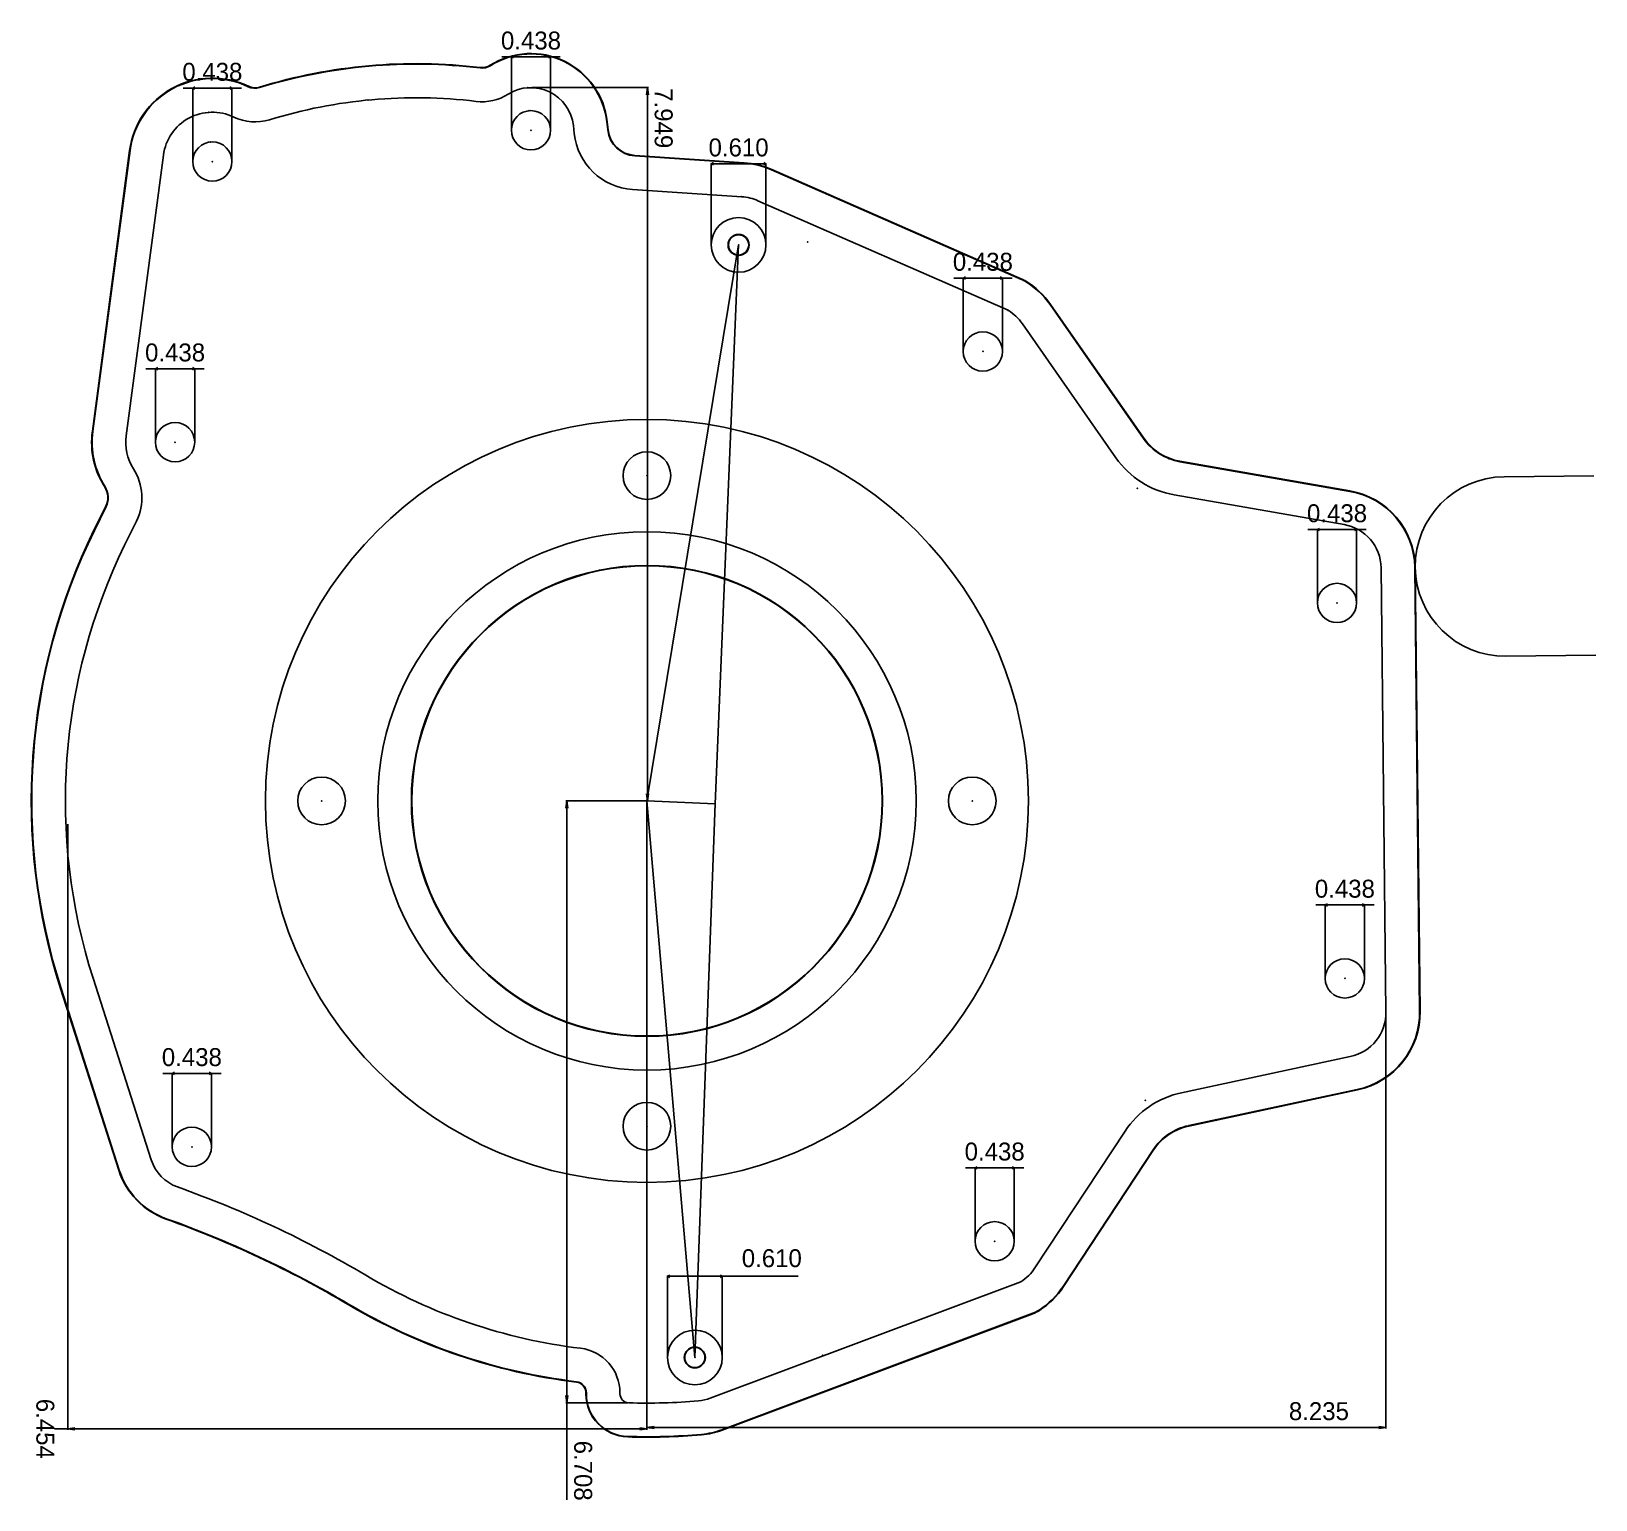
# Model space of a CAD drawing. Extents: x -6.9 to 10.6, y -7.8 to 8.6.
import ezdxf
from ezdxf.enums import TextEntityAlignment as Align

# ---------------------------------------------------------------- set-up
doc = ezdxf.new("R2010")
doc.units = 0

msp = doc.modelspace()

# ---------------------------------------------------------------- linework, layer by layer
at = {"layer": 'CAM', "color": 7, "linetype": 'CONTINUOUS'}
for p, q in [((-0.447007, 7.566202), (-0.437332, 7.477392)), ((-0.442036, 7.566743), (-0.432362, 7.477933)), ((-6.17958, 4.120303), (-5.764195, 7.247784)), ((-6.174624, 4.119645), (-5.759238, 7.247125)), ((-0.1358, 7.188303), (1.082135, 7.107342)), ((-0.135469, 7.193292), (1.082467, 7.112331)), ((1.388112, 7.032547), (4.174445, 5.811196)), ((1.390119, 7.037126), (4.176452, 5.815775)), ((4.49239, 5.530978), (5.533973, 4.038459)), ((4.49649, 5.533839), (5.538074, 4.041321)), ((5.939056, 3.780446), (7.832275, 3.450044)), ((5.939915, 3.785371), (7.833134, 3.45497)), ((10.550797, 3.624168), (9.550855, 3.613368)), ((-6.161301, 3.016284), (-6.030341, 3.283793)), ((-6.15681, 3.014085), (-6.025851, 3.281594)), ((8.556714, 2.602573), (8.610135, -2.343704)), ((8.561713, 2.602627), (8.615135, -2.343631)), ((9.572455, 1.613485), (10.572397, 1.624285)), ((-5.880367, -4.114509), (-6.52848, -2.090448)), ((-5.885129, -4.116034), (-6.533242, -2.091972)), ((7.915369, -3.216103), (6.037052, -3.619036)), ((7.916408, -3.220994), (6.038101, -3.623925)), ((5.641116, -3.887248), (4.637235, -5.410114)), ((5.64529, -3.89), (4.64141, -5.412866)), ((4.299064, -5.710309), (0.836179, -7.008316)), ((4.300818, -5.714991), (0.837934, -7.012998)), ((-0.68, -6.607974), (-0.68, -6.596668)), ((-0.675, -6.607974), (-0.675, -6.596668))]:
    msp.add_line(p, q, dxfattribs=at)
for centre, radius in [((1.021578, 6.196352), 0.1175), ((1.021578, 6.196352), 0.1125), ((0, 0), 2.625), ((0, 0), 2.62), ((0.53433, -6.203029), 0.1175), ((0.53433, -6.203029), 0.1125)]:
    msp.add_circle(centre, radius, dxfattribs=at)
for centre, radius, start, end in [((-2.573199, 2.272233), 5.944116, 83.089206, 107.060009), ((-2.573199, 2.272233), 5.939116, 83.089206, 107.060009), ((-1.837525, 8.341928), 0.175, 263.089206, 302.155027), ((-1.837525, 8.341928), 0.17, 263.089206, 302.155027), ((-1.292008, 7.474152), 0.855, 6.217008, 122.155027), ((-1.292008, 7.474152), 0.85, 6.217008, 122.155027), ((-4.842291, 7.125338), 0.93, 64.395379, 172.434373), ((-4.842291, 7.125338), 0.925, 64.395379, 172.434373), ((-4.366916, 8.117316), 0.175, 244.395379, 287.060009), ((-4.366916, 8.117316), 0.17, 244.395379, 287.060009), ((-0.114244, 7.512588), 0.325, 186.217008, 266.196877), ((-0.114244, 7.512588), 0.32, 186.217008, 266.196877), ((1.021578, 6.196352), 0.913, 66.330415, 86.196877), ((1.021578, 6.196352), 0.918, 66.330415, 86.196877), ((4.023897, 5.467742), 0.375, 58.611081, 66.330415), ((4.023897, 5.467742), 0.38, 58.611081, 66.330415), ((3.743683, 5.008478), 0.913, 34.910021, 58.611081), ((3.743683, 5.008478), 0.918, 34.910021, 58.611081), ((-5.257676, 3.997858), 0.93, 172.434373, 212.466819), ((-5.257676, 3.997858), 0.925, 172.434373, 212.466819), ((6.046506, 4.39614), 0.625, 214.910021, 260.100532), ((6.046506, 4.39614), 0.62, 214.910021, 260.100532), ((-6.227934, 3.380525), 0.22, 333.9158, 392.466819), ((-6.227934, 3.380525), 0.225, 333.9158, 392.466819), ((9.561655, 2.613427), 1, 90.618791, 180.618791), ((7.681845, 2.588072), 0.875, 1.197631, 80.100532), ((7.681845, 2.588072), 0.88, 1.197631, 80.100532), ((0, 0), 6.86, 153.9158, 197.755291), ((0, 0), 6.855, 153.9158, 197.755291), ((8.181736, 2.598523), 0.375, 0.618791, 1.197631), ((8.181736, 2.598523), 0.38, 0.618791, 1.197631), ((9.561655, 2.613427), 1, 180.618791, 270.618791), ((7.735284, -2.359835), 0.875, 281.87701, 361.056352), ((7.735284, -2.359835), 0.88, 281.877666, 361.055107), ((6.162937, -4.231236), 0.625, 101.802595, 146.606931), ((6.162937, -4.231236), 0.62, 101.802595, 146.606931), ((5.958397, -3.252378), 0.375, 281.802595, 282.107484), ((5.958397, -3.252378), 0.38, 281.802595, 282.107484), ((-5.070854, -3.8553), 0.855, 197.755291, 250.412092), ((-5.070854, -3.8553), 0.85, 197.755291, 250.412092), ((-9.253132, -15.608349), 11.62, 59.339171, 70.412092), ((-9.253132, -15.608349), 11.625, 59.339171, 70.412092), ((3.874959, -4.907617), 0.913, 302.932598, 326.606931), ((3.874959, -4.907617), 0.918, 302.932598, 326.606931), ((0, 0), 6.525, 239.339171, 263.085315), ((0, 0), 6.52, 239.339171, 263.085315), ((4.167443, -5.359166), 0.375, 290.54771, 302.932598), ((4.167443, -5.359166), 0.38, 290.54771, 302.932598), ((-0.8, -6.596668), 0.12, 0, 83.085315), ((-0.8, -6.596668), 0.125, 0, 83.085315), ((-0.2, -6.607974), 0.48, 180, 268.266389), ((-0.2, -6.607974), 0.475, 180, 268.266389), ((0, 0), 7.091, 268.266389, 274.923318), ((0, 0), 7.086, 268.266389, 274.923318), ((0.53433, -6.203029), 0.86, 274.923318, 290.54771), ((0.53433, -6.203029), 0.865, 274.923318, 290.54771)]:
    msp.add_arc(centre, radius, start, end, dxfattribs=at)
at = {"layer": 'Default', "color": 6, "linetype": 'CONTINUOUS'}
for p, q in [((-0.819801, 7.525591), (-0.810127, 7.436782)), ((-5.802888, 4.070271), (-5.387503, 7.197752)), ((-0.160673, 6.814129), (1.057262, 6.733167)), ((4.023897, 5.467742), (1.237564, 6.689093)), ((0, 0), (1.021578, 6.196352)), ((0.759362, -0.03113), (1.021578, 6.196352)), ((5.226454, 3.823851), (4.18487, 5.316369)), ((5.874586, 3.411029), (7.767805, 3.080628)), ((-5.689045, 3.11671), (-5.820005, 2.849201)), ((8.235175, -2.349385), (8.181736, 2.598523)), ((0, 0), (0.759362, -0.03113)), ((0.53433, -6.203029), (0, 0)), ((0.759362, -0.03113), (0.53433, -6.203029)), ((-6.171342, -1.976091), (-5.523229, -4.000152)), ((5.958397, -3.252378), (7.837554, -2.849264)), ((5.328023, -3.680856), (4.324142, -5.203721)), ((4.167443, -5.359166), (0.704559, -6.657173)), ((-0.3, -6.607974), (-0.3, -6.596668))]:
    msp.add_line(p, q, dxfattribs=at)
for centre, radius in [((-1.292008, 7.474152), 0.21875), ((-4.842291, 7.125338), 0.21875), ((1.021578, 6.196352), 0.305), ((3.743683, 5.008478), 0.21875), ((-5.257676, 3.997858), 0.21875), ((7.689832, 2.206011), 0.21875), ((7.77731, -1.978402), 0.21875), ((-5.070854, -3.8553), 0.21875), ((3.874959, -4.907617), 0.21875), ((0.53433, -6.203029), 0.305)]:
    msp.add_circle(centre, radius, dxfattribs=at)
at = {"layer": 'Default', "color": 9, "linetype": 'CONTINUOUS'}
for centre, radius in [((0, 0), 4.251), ((0, 3.625), 0.265625), ((0, 0), 3), ((-3.625, 0), 0.265625), ((3.625, 0), 0.265625), ((0, -3.625), 0.265625)]:
    msp.add_circle(centre, radius, dxfattribs=at)
at = {"layer": 'Default', "color": 6, "linetype": 'CONTINUOUS'}
for centre, radius, start, end in [((-1.837525, 8.341928), 0.55, 263.089206, 302.155027), ((-1.292008, 7.474152), 0.475, 6.217008, 122.155027), ((-4.842291, 7.125338), 0.55, 64.395379, 172.434373), ((-2.573199, 2.272233), 5.564116, 83.089206, 107.060009), ((-4.366916, 8.117316), 0.55, 244.395379, 287.060009), ((-0.114244, 7.512588), 0.7, 186.217008, 266.196877), ((1.021578, 6.196352), 0.538, 66.330415, 86.196877), ((3.743683, 5.008478), 0.538, 34.910021, 58.611081), ((-5.257676, 3.997858), 0.55, 172.434373, 212.466819), ((-6.227934, 3.380525), 0.6, 333.9158, 392.466819), ((6.046506, 4.39614), 1, 214.910021, 260.100532), ((7.681845, 2.588072), 0.5, 1.197631, 80.100532), ((0, 0), 6.48, 153.9158, 197.755291), ((7.735284, -2.359835), 0.5, 281.802595, 361.197631), ((6.162937, -4.231236), 1, 101.802595, 146.606931), ((-5.070854, -3.8553), 0.475, 197.755291, 250.412092), ((-9.253132, -15.608349), 12, 59.339171, 70.412092), ((3.874959, -4.907617), 0.538, 302.932598, 326.606931), ((0, 0), 6.145, 239.339171, 263.085315), ((-0.8, -6.596668), 0.5, 0, 83.085315), ((-0.2, -6.607974), 0.1, 180, 268.266389), ((0, 0), 6.711, 268.266389, 274.923318), ((0.53433, -6.203029), 0.485, 274.923318, 290.54771)]:
    msp.add_arc(centre, radius, start, end, dxfattribs=at)
at = {"layer": 'Default', "color": 7}
for p in [(-1.328504, 7.947747), (-4.884549, 7.673712), (-3.106527, 7.81073), (-1.313397, 7.691853), (-4.86368, 7.34304), (-1.292008, 7.474152), (-4.842291, 7.125338), (1.057262, 6.733167), (1.021578, 6.196352), (1.792992, 6.227004), (4.023897, 5.467742), (3.743683, 5.008478), (-5.257676, 3.997858), (5.464619, 3.482576), (7.689832, 2.206011), (0.759362, -0.03113), (7.77731, -1.978402), (5.554897, -3.336692), (-5.070854, -3.8553), (3.874959, -4.907617), (4.167443, -5.359166), (0.53433, -6.203029), (1.957209, -6.177356)]:
    msp.add_point(p, dxfattribs=at)
at = {"layer": 'Default', "color": 9}
for p in [(0, 3.625), (-3.625, 0), (0, 0), (3.625, 0), (0, -3.625)]:
    msp.add_point(p, dxfattribs=at)
at = {"layer": 'DIM', "color": 7, "linetype": 'CONTINUOUS'}
for p, q in [((-1.617088, 8.292901), (-0.966928, 8.292901)), ((-1.510758, 8.292901), (-1.485758, 8.305401)), ((-1.510758, 7.476691), (-1.510758, 8.296711)), ((-1.510758, 8.292901), (-1.485758, 8.280401)), ((-1.073258, 8.292901), (-1.098258, 8.305401)), ((-1.073258, 8.292901), (-1.098258, 8.280401)), ((-1.073258, 7.476691), (-1.073258, 8.296711)), ((-5.167371, 7.944088), (-4.517211, 7.944088)), ((-5.061041, 7.944088), (-5.036041, 7.956588)), ((-5.061041, 7.127878), (-5.061041, 7.947898)), ((-5.061041, 7.944088), (-5.036041, 7.931588)), ((-4.623541, 7.944088), (-4.648541, 7.956588)), ((-4.623541, 7.944088), (-4.648541, 7.931588)), ((-4.623541, 7.127878), (-4.623541, 7.947898)), ((-1.28388, 7.949152), (0.01766, 7.949151)), ((0.005468, 7.949151), (-0.006532, 7.869151)), ((0.005467, 0), (0.005468, 7.949151)), ((0.005468, 7.949151), (0.017468, 7.869151)), ((0.716578, 7.101352), (0.741578, 7.113852)), ((0.716578, 6.198892), (0.716578, 7.105162)), ((0.716578, 7.101352), (1.326578, 7.101352)), ((0.716578, 7.101352), (0.741578, 7.088852)), ((1.326578, 7.101352), (1.301578, 7.113852)), ((1.326578, 7.101352), (1.301578, 7.088852)), ((1.326578, 6.198892), (1.326578, 7.105162)), ((3.418603, 5.827228), (4.068763, 5.827228)), ((3.524933, 5.827228), (3.549933, 5.839728)), ((3.524933, 5.011018), (3.524933, 5.831038)), ((3.524933, 5.827228), (3.549933, 5.814728)), ((3.962433, 5.827228), (3.937433, 5.839728)), ((3.962433, 5.827228), (3.937433, 5.814728)), ((3.962433, 5.011018), (3.962433, 5.831038)), ((-5.582756, 4.816607), (-4.932596, 4.816607)), ((-5.476426, 4.816607), (-5.451426, 4.829107)), ((-5.476426, 4.000397), (-5.476426, 4.820417)), ((-5.476426, 4.816607), (-5.451426, 4.804107)), ((-5.038926, 4.816607), (-5.063926, 4.829107)), ((-5.038926, 4.816607), (-5.063926, 4.804107)), ((-5.038926, 4.000397), (-5.038926, 4.820417)), ((7.364752, 3.024761), (8.014912, 3.024761)), ((7.471082, 3.024761), (7.496082, 3.037261)), ((7.471082, 2.208551), (7.471082, 3.028571)), ((7.471082, 3.024761), (7.496082, 3.012261)), ((7.908582, 3.024761), (7.883582, 3.037261)), ((7.908582, 3.024761), (7.883582, 3.012261)), ((7.908582, 2.208551), (7.908582, 3.028571)), ((-0.008128, 0), (-0.903898, 0)), ((-0.891706, 0), (-0.903706, -0.08)), ((-0.891706, 0), (-0.891707, -7.788012)), ((-0.891706, 0), (-0.879706, -0.08)), ((0.005467, 0), (-0.006533, 0.08)), ((0.005467, 0), (0.017467, 0.08)), ((0.008128, 0), (0.017659, 0)), ((0, -0.008128), (0, -6.99455)), ((0, -0.008128), (0, -7.010126)), ((-6.454186, -0.259311), (-6.454187, -7.010126)), ((7.45223, -1.159652), (8.10239, -1.159652)), ((7.55856, -1.159652), (7.58356, -1.147152)), ((7.55856, -1.975862), (7.55856, -1.155842)), ((7.55856, -1.159652), (7.58356, -1.172152)), ((7.99606, -1.159652), (7.97106, -1.147152)), ((7.99606, -1.159652), (7.97106, -1.172152)), ((7.99606, -1.975862), (7.99606, -1.155842)), ((8.235284, -2.367963), (8.235284, -6.99455)), ((-5.395934, -3.036549), (-4.745774, -3.036549)), ((-5.289604, -3.036549), (-5.264604, -3.024049)), ((-5.289604, -3.852759), (-5.289604, -3.032739)), ((-5.289604, -3.036549), (-5.264604, -3.049049)), ((-4.852104, -3.036549), (-4.877104, -3.024049)), ((-4.852104, -3.036549), (-4.877104, -3.049049)), ((-4.852104, -3.852759), (-4.852104, -3.032739)), ((3.549879, -4.088867), (4.200039, -4.088867)), ((3.656209, -4.088867), (3.681209, -4.076367)), ((3.656209, -4.905077), (3.656209, -4.085057)), ((3.656209, -4.088867), (3.681209, -4.101367)), ((4.093709, -4.088867), (4.068709, -4.076367)), ((4.093709, -4.088867), (4.068709, -4.101367)), ((4.093709, -4.905077), (4.093709, -4.085057)), ((0.22933, -5.298029), (0.25433, -5.285529)), ((0.22933, -6.200489), (0.22933, -5.294219)), ((0.22933, -5.298029), (1.686628, -5.298029)), ((0.22933, -5.298029), (0.25433, -5.310529)), ((0.83933, -5.298029), (0.81433, -5.285529)), ((0.83933, -5.298029), (0.81433, -5.310529)), ((0.83933, -6.200489), (0.83933, -5.294219)), ((-0.211153, -6.707928), (-0.903898, -6.707928)), ((-0.891706, -6.707928), (-0.903706, -6.627928)), ((-0.891706, -6.707928), (-0.879706, -6.627928)), ((0, -6.982358), (0.08, -6.970358)), ((8.235284, -6.982358), (8.155284, -6.970358)), ((0, -6.997934), (-6.599795, -6.997934)), ((-6.454187, -6.997934), (-6.374187, -6.985934)), ((-6.454187, -6.997934), (-6.374187, -7.009934)), ((0, -6.997934), (-0.08, -6.985934)), ((0, -6.997934), (-0.08, -7.009934)), ((0, -6.982358), (8.235284, -6.982358)), ((0, -6.982358), (0.08, -6.994358)), ((8.235284, -6.982358), (8.155284, -6.994358))]:
    msp.add_line(p, q, dxfattribs=at)

# ---------------------------------------------------------------- texts
at = {"layer": 'DIM', "color": 7}
for s, p in [('0.438', (-1.292008, 8.374181)), ('0.438', (-4.842291, 8.025369)), ('0.610', (1.021578, 7.182632)), ('0.438', (3.743683, 5.908508)), ('0.438', (-5.257676, 4.897887)), ('0.438', (7.689832, 3.106041)), ('0.438', (7.77731, -1.078372)), ('0.438', (-5.070854, -2.955269)), ('0.438', (3.874959, -4.007587)), ('0.610', (1.391548, -5.196208)), ('8.235', (7.488024, -6.901078))]:
    msp.add_text(s, height=0.2, dxfattribs=at).set_placement(p, align=Align.CENTER)
for s, p in [('7.949', (0.086748, 7.608063)), ('6.454', (-6.80355, -6.997934)), ('6.708', (-0.810427, -7.464464))]:
    msp.add_text(s, height=0.2, rotation=-90.000003, dxfattribs=at).set_placement(p, align=Align.CENTER)

doc.saveas('drawing.dxf')
